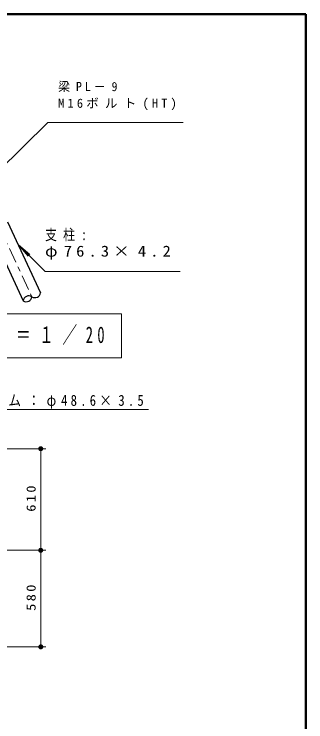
# Model space of a CAD drawing. Units: millimetres on the paper, with parts at other scales. Extents: x -621 to -236, y -10 to 262.
# Drawn here: x -294.3 to -236, y 120.3 to 262 of the extents above; entities that cross this region are included whole.
import ezdxf

# ---------------------------------------------------------------- set-up
doc = ezdxf.new("R2010")
doc.units = ezdxf.units.MM
doc.linetypes.add('USER2', pattern=[6, 3, -1, 1, -1])
doc.layers.add('LY_1', color=7, linetype='Continuous', lineweight=25)
doc.layers.add('LY_6', color=7, linetype='Continuous', lineweight=13)
doc.styles.add('ＭＳ ゴシック', font='')
doc.styles.get('ＭＳ ゴシック').set_extended_font_data('MS Gothic')

# ---------------------------------------------------------------- blocks, each defined once
blk = doc.blocks.new('filled_dot')
at = {"color": 0, "linetype": 'Continuous', "lineweight": -2, "const_width": 1.25}
blk.add_lwpolyline([(-0.625, 0, 1), (0.625, 0, 1)], format="xyb", close=True, dxfattribs=at)

msp = doc.modelspace()

# ---------------------------------------------------------------- linework, layer by layer
at = {"layer": 'LY_1', "lineweight": 13}
for p, q in [((-287.568, 240.342), (-298.079, 229.958)), ((-287.568, 240.342), (-260.52, 240.342)), ((-293.455, 215.833), (-291.527, 213.534)), ((-293.455, 215.833), (-291.157, 213.904)), ((-288.14, 210.518), (-293.455, 215.833)), ((-288.14, 210.518), (-261.14, 210.518)), ((-272.842, 202.034), (-347.642, 202.034)), ((-272.842, 193.234), (-272.842, 202.034)), ((-347.642, 193.234), (-272.842, 193.234)), ((-320.082, 182.85), (-267.431, 182.85)), ((-316.938, 175.01), (-287.994, 175.01)), ((-288.994, 175.01), (-288.994, 154.677)), ((-309.865, 154.677), (-287.994, 154.677)), ((-288.994, 154.677), (-288.994, 135.344)), ((-295.83, 135.344), (-287.994, 135.344))]:
    msp.add_line(p, q, dxfattribs=at)
at = {"layer": 'LY_1', "linetype": 'USER2', "lineweight": 13}
msp.add_line((-305.402, 236.814), (-290.766, 205.427), dxfattribs=at)
at = {"layer": 'LY_1'}
for p, q in [((-295.647, 220.406), (-289.038, 206.233)), ((-299.124, 218.836), (-292.495, 204.621))]:
    msp.add_line(p, q, dxfattribs=at)
for centre, start, end in [((-291.377, 204.48), 57.17316, 172.82684), ((-291.884, 205.568), 237.17316, 352.82684), ((-290.156, 206.374), 237.17316, 352.82684)]:
    msp.add_arc(centre, 1.127, start, end, dxfattribs=at)
at = {"layer": 'LY_6', "lineweight": 50}
for p, q in [((-236, 262), (-621, 262)), ((-236, -5), (-236, 262))]:
    msp.add_line(p, q, dxfattribs=at)

# ---------------------------------------------------------------- block references
at = {"layer": 'LY_1', "lineweight": 13, "xscale": 0.4, "yscale": 0.4}
for p, rotation in [((-288.994, 175.01), 270), ((-288.994, 154.677), 90), ((-288.994, 154.677), 270), ((-288.994, 135.344), 90)]:
    msp.add_blockref('filled_dot', p, dxfattribs=dict(at, rotation=rotation))

# ---------------------------------------------------------------- texts
at = {"layer": 'LY_1', "style": 'ＭＳ ゴシック'}
for s, insert, char_height, attachment_point in [('\\T1.5;\\W0.95;梁PL－9', (-285.52, 248.425), 1.833, 1), ('\\T1.5;M16ボルト(HT)', (-285.52, 245.092), 1.833, 1), ('\\T1.5;\\W0.8;支柱:', (-288.14, 218.968), 2.199, 1), ('\\T1.5;\\W1.1;φ76.3×4.2', (-288.14, 215.668), 2.199, 1), ('\\T1.59;\\W0.65;ワイヤー取付詳細図\u3000Ｓ＝１／20', (-310.242, 197.634), 3.299, 5), ('\\T1.5;\\W0.85;デッキフレーム：φ48.6×3.5', (-318.431, 183), 2.199, 7)]:
    msp.add_mtext(s, dxfattribs=dict(at, insert=insert, char_height=char_height, attachment_point=attachment_point))
at = {"layer": 'LY_1', "char_height": 1.833, "attachment_point": 8, "rotation": 90, "style": 'ＭＳ ゴシック'}
for s, insert in [('\\T1.33;\\W1.15;610', (-289.994, 165.265)), ('\\T1.33;\\W1.15;580', (-289.994, 145.426))]:
    msp.add_mtext(s, dxfattribs=dict(at, insert=insert))

doc.saveas('drawing.dxf')
